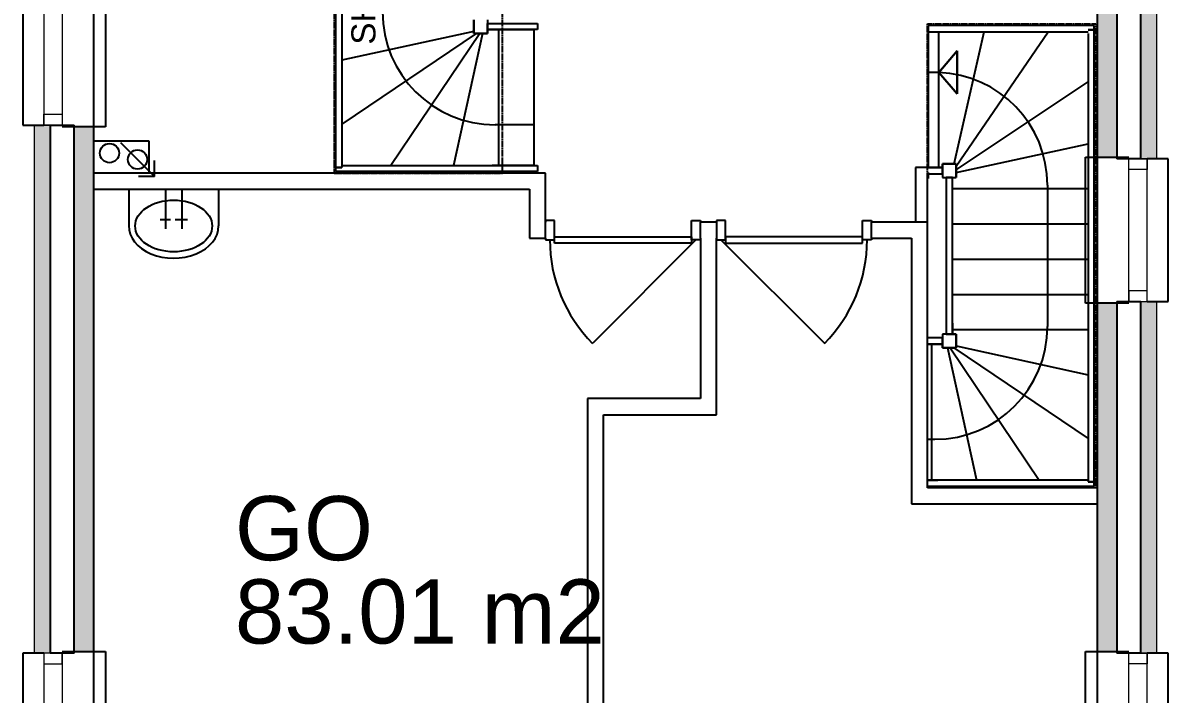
# Model space of a CAD drawing. Header units: millimetres. Extents: x 0 to 59350, y 0 to 29700.
# Drawn here: x 41890 to 43675, y 18562 to 19608 of the extents above; entities that cross this region are included whole.
import ezdxf

# ---------------------------------------------------------------- set-up
doc = ezdxf.new("R2010")
doc.units = ezdxf.units.MM
doc.linetypes.add('PUNKT2_S9', pattern=[1, 0, -1])
doc.linetypes.add('VERDECKT2_S2', pattern=[2.7, 2, -0.7])
doc.layers.add('LAYER1', color=1, linetype='Continuous', lineweight=18)
doc.layers.add('Standard', color=7, linetype='Continuous', lineweight=25)
for name, color, linetype in [('LAYER3', 1, 'Continuous'), ('LAYER4', 1, 'Continuous'), ('LAYER9', 1, 'Continuous')]:
    doc.layers.add(name, color=color, linetype=linetype)
doc.styles.add('ARIAL', font='arial.ttf')

msp = doc.modelspace()

# ---------------------------------------------------------------- hatches: boundary and pattern name
at = {"layer": 'Standard', "linetype": 'PUNKT2_S9', "lineweight": 18}
h = msp.add_hatch(color=59, dxfattribs=at)
h.paths.add_polyline_path([(41907.3, 20916.2), (41907.3, 19726.2), (41932.3, 19726.2), (41932.3, 20916.2)])
h.paths.add_polyline_path([(41907.3, 21521.2), (41907.3, 21193.7), (41932.3, 21193.7), (41932.3, 21521.2)])
h.paths.add_polyline_path([(41932.3, 18021.2), (41932.3, 18348.7), (41907.3, 18348.7), (41907.3, 18021.2)])
h.paths.add_polyline_path([(41907.3, 19448.7), (41907.3, 18626.2), (41932.3, 18626.2), (41932.3, 19448.7)])
h = msp.add_hatch(color=59, dxfattribs=at)
h.paths.add_polyline_path([(43657.3, 20386.2), (43657.3, 21521.2), (43632.3, 21496.2), (43632.3, 20386.2)])
h.paths.add_polyline_path([(43657.3, 19396.2), (43657.3, 20108.7), (43632.3, 20108.7), (43632.3, 19396.2)])
h.paths.add_polyline_path([(43657.3, 18348.7), (43632.3, 18348.7), (43632.3, 18046.2), (43657.3, 18021.2)])
h.paths.add_polyline_path([(43632.3, 19173.7), (43632.3, 18626.2), (43657.3, 18626.2), (43657.3, 19173.7)])
h = msp.add_hatch(color=9, dxfattribs=at)
h.paths.add_polyline_path([(41969.8, 20913.7), (41969.8, 19728.7), (41999.8, 19728.7), (41999.8, 20913.7)])
h.paths.add_polyline_path([(41969.8, 19446.2), (41969.8, 18628.7), (41999.8, 18628.7), (41999.8, 19446.2)])
h.paths.add_polyline_path([(41999.8, 18083.7), (41999.8, 18346.2), (41969.8, 18346.2), (41969.8, 18083.7)])
h.paths.add_polyline_path([(41969.8, 21196.2), (41999.8, 21196.2), (41999.8, 21458.7), (41969.8, 21458.7)])
h = msp.add_hatch(color=9, dxfattribs=at)
h.paths.add_polyline_path([(43594.8, 20388.7), (43594.8, 21458.7), (43564.8, 21428.7), (43564.8, 20388.7)])
h.paths.add_polyline_path([(43594.8, 18628.7), (43594.8, 19171.2), (43564.8, 19171.2), (43564.8, 18628.7)])
h.paths.add_polyline_path([(43564.8, 18113.7), (43594.8, 18083.7), (43594.8, 18346.2), (43564.8, 18346.2)])
h.paths.add_polyline_path([(43594.8, 20106.2), (43564.8, 20106.2), (43564.8, 19398.7), (43594.8, 19398.7)])

# ---------------------------------------------------------------- linework, layer by layer
at = {"layer": 'LAYER1', "color": 1, "linetype": 'Continuous', "lineweight": -3}
for p, q in [((42592.7, 19612.8), (42592.7, 19594.7)), ((42592.7, 19605), (42592.7, 19591.6)), ((42592.7, 19601.1), (42592.7, 19591.6)), ((42592.7, 19594.7), (42386.8, 19549.8)), ((42596.5, 19591.6), (42386.8, 19450.2)), ((42602.1, 19591.6), (42463.3, 19385.7)), ((42606.1, 19591.6), (42561.1, 19385.7)), ((42592.7, 19595.5), (42592.7, 19591.6)), ((42592.7, 19591.6), (42596.5, 19591.6)), ((42592.7, 19591.6), (42606.1, 19591.6)), ((42592.7, 19591.6), (42602.1, 19591.6)), ((42595.8, 19591.6), (42613.9, 19591.6)), ((42613.9, 19591.6), (42613.9, 19597.5)), ((42613.9, 19597.5), (42631, 19597.5)), ((42621, 19597.5), (42686, 19597.5)), ((42631, 19597.5), (42631, 19385.7)), ((42686, 19597.5), (42686, 19385.7)), ((43301, 19594.2), (43301, 19382.5)), ((43317.3, 19382.5), (43317.3, 19594.2)), ((43341.3, 19388.3), (43388.1, 19594.2)), ((43344.4, 19384.5), (43488.1, 19594.2)), ((43317.3, 19530.7), (43346, 19564.1)), ((43346, 19564.1), (43317.3, 19530.7)), ((43346, 19564.1), (43346, 19497.2)), ((43346, 19497.2), (43346, 19564.1)), ((43346, 19497.2), (43317.3, 19530.7)), ((43317.3, 19530.7), (43346, 19497.2)), ((43344.4, 19378.9), (43550.3, 19516.1)), ((43344.4, 19374.9), (43550.3, 19419.3)), ((42686, 19385.7), (42621, 19385.7)), ((43323.2, 19382.5), (43323.2, 19388.3)), ((43323.2, 19388.3), (43341.3, 19388.3)), ((43331, 19388.3), (43344.4, 19388.3)), ((43335, 19388.3), (43344.4, 19388.3)), ((43340.6, 19388.3), (43344.4, 19388.3)), ((43344.4, 19388.3), (43344.4, 19374.9)), ((43344.4, 19388.3), (43344.4, 19378.9)), ((43344.4, 19388.3), (43344.4, 19384.5)), ((43344.4, 19385.2), (43344.4, 19367.1)), ((43301, 19382.5), (43317.3, 19382.5)), ((43307.3, 19382.5), (43323.2, 19382.5)), ((43338.5, 19350), (43550.3, 19350)), ((43486.8, 19355), (43486.8, 19135)), ((43338.5, 19295), (43550.3, 19295)), ((43338.5, 19240), (43550.3, 19240)), ((43338.5, 19185), (43550.3, 19185)), ((43338.5, 19140), (43338.5, 19122.8)), ((43338.5, 19130), (43550.3, 19130)), ((43338.5, 19122.8), (43344.4, 19122.8)), ((43344.4, 19122.8), (43344.4, 19104.7)), ((43316, 19107.5), (43299.8, 19107.5)), ((43323.2, 19107.5), (43306, 19107.5)), ((43306, 19107.5), (43306, 18895.7)), ((43323.2, 19101.6), (43323.2, 19107.5)), ((43341.3, 19101.6), (43323.2, 19101.6)), ((43344.4, 19101.6), (43331, 19101.6)), ((43331, 19101.6), (43376, 18895.7)), ((43335, 19101.6), (43473.8, 18895.7)), ((43344.4, 19101.6), (43335, 19101.6)), ((43344.4, 19101.6), (43340.6, 19101.6)), ((43340.6, 19101.6), (43550.3, 18960.2)), ((43344.4, 19115), (43344.4, 19101.6)), ((43344.4, 19111.1), (43344.4, 19101.6)), ((43344.4, 19105.5), (43344.4, 19101.6)), ((43344.4, 19104.7), (43550.3, 19059.8)), ((43299.8, 18895.7), (43316, 18895.7))]:
    msp.add_line(p, q, dxfattribs=at)
at = {"layer": 'LAYER3', "color": 3, "linetype": 'Continuous', "lineweight": -3}
for p, q in [((42377.3, 19382.7), (42377.3, 20087.2)), ((42386.8, 20081.2), (42386.8, 19382.7)), ((42613.9, 19597.5), (42613.9, 19607)), ((42613.9, 19607), (42691.7, 19607)), ((42691.7, 19607), (42691.7, 19597.5)), ((43559.8, 19603.7), (43301, 19603.7)), ((43301, 19603.7), (43301, 19594.2)), ((43559.8, 19597.2), (43559.8, 19603.7)), ((42691.7, 19597.5), (42613.9, 19597.5)), ((43301, 19594.2), (43550.3, 19594.2)), ((43550.3, 19597.2), (43559.8, 19597.2)), ((43559.8, 19597.2), (43550.3, 19597.2)), ((43550.3, 19591.2), (43550.3, 18892.7)), ((43559.8, 18892.7), (43559.8, 19597.2)), ((42386.8, 19385.7), (42691.7, 19385.7)), ((42691.7, 19385.7), (42691.7, 19376.2)), ((42386.8, 19382.7), (42377.3, 19382.7)), ((42377.3, 19376.2), (42377.3, 19382.7)), ((42377.3, 19382.7), (42386.8, 19382.7)), ((42691.7, 19376.2), (42377.3, 19376.2)), ((43323.2, 19382.5), (43301, 19382.5)), ((43301, 19375), (43301, 19365.5)), ((43301, 19373), (43323.2, 19373)), ((43323.2, 19373), (43323.2, 19382.5)), ((43338.5, 19367.1), (43329, 19367.1)), ((43329, 19367.1), (43329, 19122.8)), ((43338.5, 19122.8), (43338.5, 19367.1)), ((43329, 19122.8), (43338.5, 19122.8)), ((43323.2, 19117), (43299.8, 19117)), ((43299.8, 19107.5), (43323.2, 19107.5)), ((43323.2, 19107.5), (43323.2, 19117)), ((43550.3, 18895.7), (43299.8, 18895.7)), ((43299.8, 18886.2), (43559.8, 18886.2)), ((43550.3, 18892.7), (43559.8, 18892.7)), ((43559.8, 18892.7), (43550.3, 18892.7)), ((43559.8, 18886.2), (43559.8, 18892.7))]:
    msp.add_line(p, q, dxfattribs=at)
at = {"layer": 'LAYER4', "color": 4, "linetype": 'Continuous', "lineweight": -3}
for p, q in [((42592.7, 19591.6), (42592.7, 19612.8)), ((42613.9, 19612.8), (42613.9, 19591.6)), ((42613.9, 19591.6), (42592.7, 19591.6)), ((43344.4, 19388.3), (43323.2, 19388.3)), ((43323.2, 19388.3), (43323.2, 19367.1)), ((43344.4, 19367.1), (43344.4, 19388.3)), ((43323.2, 19367.1), (43344.4, 19367.1)), ((43323.2, 19122.8), (43323.2, 19101.6)), ((43344.4, 19122.8), (43323.2, 19122.8)), ((43344.4, 19101.6), (43344.4, 19122.8)), ((43323.2, 19101.6), (43344.4, 19101.6))]:
    msp.add_line(p, q, dxfattribs=at)
at = {"layer": 'LAYER9', "color": 8, "linetype": 'Continuous', "lineweight": -3}
for p, q in [((43317.3, 19530.7), (43301, 19530.7)), ((42686, 19449.2), (42626, 19449.2)), ((43299.8, 18959.2), (43311, 18959.2))]:
    msp.add_line(p, q, dxfattribs=at)
for centre, start, end in [((42626, 19625), 180, 270), ((43311, 19355), 0, 87.9625), ((43311, 19135), 270, 0)]:
    msp.add_arc(centre, 175.8, start, end, dxfattribs=at)
at = {"layer": 'Standard', "color": 7, "linetype": 'Continuous', "lineweight": -3}
for p, q in [((41999.8, 21428.7), (41999.8, 18113.7)), ((43564.8, 18113.7), (43564.8, 21428.7)), ((43632.3, 19396.2), (43632.3, 20108.7)), ((41932.3, 19448.7), (41932.3, 18626.2)), ((41932.3, 19448.7), (41941, 19448.7)), ((41999.8, 19430), (41999.8, 19373.7)), ((42086.5, 19423.6), (41999.8, 19423.6)), ((42042, 19421.6), (42095.1, 19368.6)), ((42086.5, 19373.7), (42086.5, 19423.6)), ((42095.1, 19368.6), (42095.1, 19393.6)), ((43632.3, 19396.2), (43623.5, 19396.2)), ((42095.1, 19368.6), (42070.1, 19368.6)), ((43623.5, 19173.7), (43632.3, 19173.7)), ((43632.3, 18626.2), (43632.3, 19173.7)), ((41941, 18626.2), (41932.3, 18626.2)), ((43632.3, 18626.2), (43623.5, 18626.2))]:
    msp.add_line(p, q, dxfattribs=at)
at = {"layer": 'Standard', "color": 51, "linetype": 'Continuous', "lineweight": -3}
for p, q in [((43594.8, 20106.2), (43594.8, 19398.7)), ((42018.3, 19728.7), (42018.3, 19446.2)), ((41941, 19448.7), (41950.8, 19448.7)), ((41950.8, 19448.7), (41969.8, 19448.7)), ((41999.8, 19446.2), (41950.8, 19446.2)), ((41969.8, 19446.2), (41969.8, 19448.7)), ((41969.8, 18628.7), (41969.8, 19446.2)), ((42018.3, 19446.2), (41999.8, 19446.2)), ((43546.3, 19171.2), (43546.3, 19398.7)), ((43546.3, 19398.7), (43564.8, 19398.7)), ((43564.8, 19398.7), (43613.8, 19398.7)), ((43594.8, 19398.7), (43594.8, 19396.2)), ((43613.8, 19396.2), (43594.8, 19396.2)), ((43623.5, 19396.2), (43613.8, 19396.2)), ((43564.8, 19171.2), (43546.3, 19171.2)), ((43613.8, 19171.2), (43564.8, 19171.2)), ((43594.8, 19173.7), (43613.8, 19173.7)), ((43594.8, 19173.7), (43594.8, 19171.2)), ((43594.8, 19171.2), (43594.8, 18628.7)), ((43613.8, 19173.7), (43623.5, 19173.7)), ((41950.8, 18626.2), (41941, 18626.2)), ((41950.8, 18628.7), (41999.8, 18628.7)), ((41969.8, 18626.2), (41950.8, 18626.2)), ((41969.8, 18626.2), (41969.8, 18628.7)), ((41999.8, 18628.7), (42018.3, 18628.7)), ((42018.3, 18628.7), (42018.3, 18346.2)), ((43546.3, 18346.2), (43546.3, 18628.7)), ((43546.3, 18628.7), (43564.8, 18628.7)), ((43564.8, 18628.7), (43613.8, 18628.7)), ((43594.8, 18628.7), (43594.8, 18626.2)), ((43613.8, 18626.2), (43594.8, 18626.2)), ((43623.5, 18626.2), (43613.8, 18626.2))]:
    msp.add_line(p, q, dxfattribs=at)
at = {"layer": 'Standard', "color": 253, "linetype": 'Continuous', "lineweight": 18}
for p, q in [((43594.8, 19398.7), (43594.8, 20106.2)), ((43564.8, 19608.7), (43564.8, 19398.7)), ((41969.8, 19446.2), (41969.8, 18628.7)), ((41969.8, 19446.2), (41999.8, 19446.2)), ((41999.8, 19373.7), (41999.8, 19446.2)), ((43594.8, 19398.7), (43564.8, 19398.7)), ((41999.8, 19348.7), (41999.8, 19373.7)), ((41999.8, 18628.7), (41999.8, 19348.7)), ((43564.8, 19171.2), (43564.8, 18883.7)), ((43564.8, 19171.2), (43594.8, 19171.2)), ((43594.8, 18628.7), (43594.8, 19171.2)), ((43564.8, 18883.7), (43564.8, 18858.7)), ((43564.8, 18858.7), (43564.8, 18628.7)), ((41999.8, 18628.7), (41969.8, 18628.7)), ((43594.8, 18628.7), (43564.8, 18628.7))]:
    msp.add_line(p, q, dxfattribs=at)
at = {"layer": 'Standard', "color": 36, "linetype": 'Continuous', "lineweight": 18}
for p, q in [((43632.3, 20108.7), (43632.3, 19396.2)), ((43657.3, 19396.2), (43657.3, 20108.7)), ((41907.3, 19448.7), (41922.3, 19448.7)), ((41907.3, 19448.7), (41907.3, 18626.2)), ((41922.3, 19448.7), (41932.3, 19448.7)), ((41932.3, 18626.2), (41932.3, 19448.7)), ((43642.3, 19396.2), (43632.3, 19396.2)), ((43657.3, 19396.2), (43642.3, 19396.2)), ((43632.3, 19173.7), (43642.3, 19173.7)), ((43632.3, 19173.7), (43632.3, 18626.2)), ((43642.3, 19173.7), (43657.3, 19173.7)), ((43657.3, 18626.2), (43657.3, 19173.7)), ((41922.3, 18626.2), (41907.3, 18626.2)), ((41932.3, 18626.2), (41922.3, 18626.2)), ((43642.3, 18626.2), (43632.3, 18626.2)), ((43657.3, 18626.2), (43642.3, 18626.2))]:
    msp.add_line(p, q, dxfattribs=at)
at = {"layer": 'Standard', "color": 1, "linetype": 'VERDECKT2_S2', "lineweight": -3}
for p, q in [((42374.8, 20096.2), (42374.8, 19373.7)), ((42637.3, 19373.7), (42637.3, 20096.2)), ((43299.8, 18883.7), (43299.8, 19606.2)), ((43299.8, 19606.2), (43562.3, 19606.2)), ((43562.3, 19606.2), (43562.3, 18883.7)), ((42374.8, 19373.7), (42637.3, 19373.7)), ((43562.3, 18883.7), (43299.8, 18883.7))]:
    msp.add_line(p, q, dxfattribs=at)
at = {"layer": 'Standard', "color": 117, "linetype": 'Continuous', "lineweight": -3}
for p, q in [((41889.8, 19726.2), (41889.8, 19448.7)), ((41889.8, 19448.7), (41922.3, 19448.7)), ((43674.8, 19396.2), (43642.3, 19396.2)), ((43674.8, 19173.7), (43674.8, 19396.2)), ((43642.3, 19173.7), (43674.8, 19173.7)), ((41889.8, 18626.2), (41889.8, 18348.7)), ((41922.3, 18626.2), (41889.8, 18626.2)), ((43674.8, 18626.2), (43642.3, 18626.2)), ((43674.8, 18348.7), (43674.8, 18626.2))]:
    msp.add_line(p, q, dxfattribs=at)
at = {"layer": 'Standard', "color": 2, "linetype": 'Continuous', "lineweight": 18}
for p, q in [((41922.3, 19726.2), (41922.3, 19448.7)), ((41950.8, 19726.2), (41950.8, 19448.7)), ((41922.3, 19448.7), (41922.3, 19465.5)), ((41922.3, 19465.5), (41950.8, 19465.5)), ((41950.8, 19465.5), (41950.8, 19448.7)), ((41950.8, 19448.7), (41922.3, 19448.7)), ((43613.8, 19379.5), (43613.8, 19396.2)), ((43613.8, 19396.2), (43642.3, 19396.2)), ((43613.8, 19173.7), (43613.8, 19396.2)), ((43642.3, 19396.2), (43642.3, 19379.5)), ((43642.3, 19173.7), (43642.3, 19396.2)), ((43642.3, 19379.5), (43613.8, 19379.5)), ((43642.3, 19190.5), (43613.8, 19190.5)), ((43613.8, 19190.5), (43613.8, 19173.7)), ((43642.3, 19173.7), (43642.3, 19190.5)), ((43613.8, 19173.7), (43642.3, 19173.7)), ((41922.3, 18626.2), (41922.3, 18609.5)), ((41950.8, 18626.2), (41922.3, 18626.2)), ((41922.3, 18626.2), (41922.3, 18348.7)), ((41950.8, 18609.5), (41950.8, 18626.2)), ((41950.8, 18626.2), (41950.8, 18348.7)), ((43613.8, 18609.5), (43613.8, 18626.2)), ((43613.8, 18626.2), (43642.3, 18626.2)), ((43613.8, 18348.7), (43613.8, 18626.2)), ((43642.3, 18626.2), (43642.3, 18609.5)), ((43642.3, 18348.7), (43642.3, 18626.2)), ((41922.3, 18609.5), (41950.8, 18609.5)), ((43642.3, 18609.5), (43613.8, 18609.5))]:
    msp.add_line(p, q, dxfattribs=at)
at = {"layer": 'Standard', "color": 255, "linetype": 'Continuous', "lineweight": -3}
for p, q in [((42679.2, 19373.7), (41999.8, 19373.7)), ((41999.8, 19373.7), (41999.8, 19348.7)), ((42704.2, 19373.7), (42679.2, 19373.7)), ((42704.2, 19297.5), (42704.2, 19373.7)), ((43301, 19382.5), (43281, 19382.5)), ((43281, 19382.5), (43281, 19297.5)), ((43299.8, 19297.5), (43299.8, 19373)), ((43299.8, 19373), (43301, 19373)), ((41999.8, 19348.7), (42679.2, 19348.7)), ((42679.2, 19348.7), (42679.2, 19272.5)), ((42704.2, 19272.5), (42704.2, 19297.5)), ((42945.9, 19280), (42945.9, 19297.5)), ((42970.9, 19297.5), (42945.9, 19297.5)), ((42970.9, 19297.5), (42970.9, 19280)), ((43212.7, 19280), (43212.7, 19297.5)), ((43299.8, 19297.5), (43212.7, 19297.5)), ((43299.8, 19272.5), (43299.8, 19297.5)), ((42945.9, 19272.5), (42945.9, 19280)), ((42970.9, 19280), (42970.9, 19272.5)), ((43212.7, 19272.5), (43212.7, 19280)), ((42679.2, 19272.5), (42704.2, 19272.5)), ((42945.9, 19272.5), (42945.9, 19022.5)), ((42970.9, 19022.5), (42970.9, 19272.5)), ((43212.7, 19272.5), (43274.8, 19272.5)), ((43274.8, 19272.5), (43274.8, 18883.7)), ((43299.8, 18883.7), (43299.8, 19272.5)), ((42945.9, 19022.5), (42769.8, 19022.5)), ((42769.8, 19022.5), (42769.8, 18997.5)), ((42970.9, 18997.5), (42970.9, 19022.5)), ((42769.8, 18997.5), (42769.8, 18113.7)), ((42794.8, 18997.5), (42970.9, 18997.5)), ((42794.8, 18113.7), (42794.8, 18997.5)), ((43274.8, 18883.7), (43274.8, 18858.7)), ((43564.8, 18883.7), (43299.8, 18883.7)), ((43564.8, 18858.7), (43564.8, 18883.7)), ((43274.8, 18858.7), (43564.8, 18858.7))]:
    msp.add_line(p, q, dxfattribs=at)
at = {"layer": 'Standard', "color": 5, "linetype": 'Continuous', "lineweight": -3}
for p, q in [((42054.8, 19348.7), (42054.8, 19291)), ((42112.3, 19348.7), (42112.3, 19287.1)), ((42137.3, 19348.7), (42137.3, 19287.1)), ((42194.8, 19348.7), (42194.8, 19291.5)), ((42119.8, 19301.3), (42103.6, 19301.3)), ((42146.4, 19301.3), (42127.2, 19301.3))]:
    msp.add_line(p, q, dxfattribs=at)
at = {"layer": 'Standard', "color": 131, "linetype": 'Continuous', "lineweight": 25}
for p, q in [((42718.2, 19300.2), (42704.2, 19300.2)), ((42704.2, 19300.2), (42704.2, 19297.5)), ((42718.2, 19269.7), (42718.2, 19300.2)), ((42931.9, 19269.7), (42931.9, 19300.2)), ((42931.9, 19300.2), (42945.9, 19300.2)), ((42945.9, 19300.2), (42945.9, 19297.5)), ((42984.9, 19300.2), (42970.9, 19300.2)), ((42970.9, 19300.2), (42970.9, 19297.5)), ((42984.9, 19269.7), (42984.9, 19300.2)), ((43198.7, 19269.7), (43198.7, 19300.2)), ((43198.7, 19300.2), (43212.7, 19300.2)), ((43212.7, 19300.2), (43212.7, 19297.5)), ((42704.2, 19272.5), (42704.2, 19269.7)), ((42704.2, 19269.7), (42718.2, 19269.7)), ((42718.2, 19264.7), (42718.2, 19274.7)), ((42718.2, 19274.7), (42931.9, 19274.7)), ((42931.9, 19264.7), (42718.2, 19264.7)), ((42931.9, 19274.7), (42931.9, 19264.7)), ((42945.9, 19269.7), (42931.9, 19269.7)), ((42945.9, 19272.5), (42945.9, 19269.7)), ((42970.9, 19272.5), (42970.9, 19269.7)), ((42970.9, 19269.7), (42984.9, 19269.7)), ((43198.7, 19274.7), (42984.9, 19274.7)), ((42984.9, 19274.7), (42984.9, 19264.7)), ((42984.9, 19264.7), (43198.7, 19264.7)), ((43198.7, 19264.7), (43198.7, 19274.7)), ((43212.7, 19269.7), (43198.7, 19269.7)), ((43212.7, 19272.5), (43212.7, 19269.7))]:
    msp.add_line(p, q, dxfattribs=at)
at = {"layer": 'Standard', "color": 2, "linetype": 'Continuous', "lineweight": -3}
for p, q in [((42938.9, 19269.7), (42777.9, 19108.7)), ((42977.9, 19269.7), (43139, 19108.7))]:
    msp.add_line(p, q, dxfattribs=at)
at = {"layer": 'Standard', "color": 7, "linetype": 'Continuous', "lineweight": -3}
for centre in [(42024.8, 19405), (42068.5, 19395.1)]:
    msp.add_circle(centre, 15, dxfattribs=at)
at = {"layer": 'Standard', "color": 2, "linetype": 'Continuous', "lineweight": -3}
for centre, start, end in [((42938.9, 19269.7), 180, 225), ((42977.9, 19269.7), 315, 0)]:
    msp.add_arc(centre, 227.8, start, end, dxfattribs=at)
at = {"layer": 'Standard', "color": 255, "linetype": 'Continuous', "lineweight": -3}
msp.add_ellipse((42124.8, 19291.5), major_axis=(60, 0), ratio=0.670894, dxfattribs=at)
msp.add_ellipse((42124.8, 19291.5), major_axis=(70, 0), ratio=0.717925, start_param=3.132871, end_param=6.283185, dxfattribs=at)

# ---------------------------------------------------------------- texts
at = {"layer": 'LAYER3', "color": 7, "linetype": 'Continuous', "lineweight": 70, "insert": (42439.8, 19573.9), "char_height": 37.5, "width": 369.275, "attachment_point": 7, "rotation": 90, "style": 'ARIAL'}
msp.add_mtext('\\W0.99;SH\\~N\\~DK\\~1-4-0', dxfattribs=at)
at = {"layer": 'Standard', "color": 7, "linetype": 'Continuous', "lineweight": -3, "char_height": 100, "attachment_point": 7, "style": 'ARIAL'}
for s, insert, width in [('\\W0.99;GO', (42220.3, 18769.3), 266.202), ('\\W0.99;83.01\\~m2', (42220.3, 18639.6), 634.484)]:
    msp.add_mtext(s, dxfattribs=dict(at, insert=insert, width=width))

doc.saveas('drawing.dxf')
